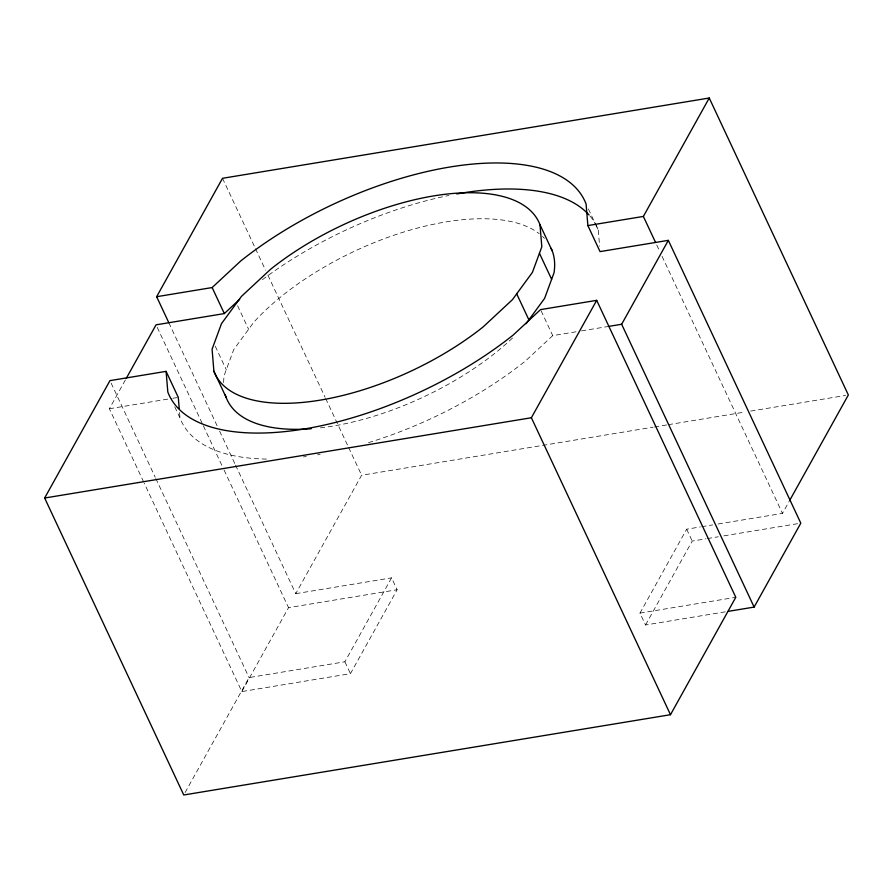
<?xml version="1.0" encoding="UTF-8"?>
<svg xmlns="http://www.w3.org/2000/svg" width="893" height="893" viewBox="0 0 893 893"><rect width="100%" height="100%" fill="white"/><g stroke="black" fill="none" stroke-linecap="round" stroke-linejoin="round"><path stroke-width="0.67" stroke-dasharray="4.46 3.35" d="M143.673 481.986L109.37 408.748L125.612 379.57M185.097 792.56L249.058 677.586L344.877 661.78L391.558 577.86L397.128 589.737L350.436 673.657L241.847 691.573L144.264 483.247M235.54 465.13L295.75 593.666L361.62 475.255L653.107 427.178M241.847 691.573L288.539 607.653L397.128 589.737M725.261 611.839L645.539 624.988L639.98 613.111L686.661 529.192L700.346 526.937M645.539 624.988L692.231 541.069L705.972 538.803M718.139 524.001L782.48 513.386L789.2 501.308M576.007 331.794L552.734 335.634L525.397 361.051A229.389 103.432 -25.1 0 1 366.242 443.319M109.37 408.748L171.445 398.512M172.818 398.289L178.287 397.385M581.488 330.89L608.87 326.369M654.48 426.954L666.859 424.912M668.232 424.688L745.231 411.986M750.734 411.081L845.604 395.432M295.75 593.666L391.558 577.86M701.719 526.714L712.67 524.905M707.345 538.579L718.34 536.76M723.843 535.856L799.436 523.387M639.98 613.111L735.787 597.305M656.735 244.972L659.693 251.279M662.048 256.313L782.48 513.386M588.409 208.995L598.265 230.059L599.605 246.222M686.661 529.192L692.231 541.069M541.125 310.853L552.734 335.634M222.513 178.299L254.94 247.506M255.521 248.756L265.545 270.155M267.9 275.178L325.074 397.24M325.666 398.501L348.069 446.31M348.65 447.572L361.62 475.255M237.583 305.752L248.611 329.294M215.258 346.216L226.286 369.758M344.877 661.78L350.436 673.657M168.833 322.73L217.233 426.061M219.6 431.107L234.948 463.869M157.235 327.363L202.778 424.577M203.37 425.838L223.473 468.769M224.065 470.031L288.539 607.653M174.782 406.873L180.006 418.024A229.389 103.432 -25.1 0 0 267.13 459.08M111.123 383.108L155.203 477.219M155.795 478.481L249.058 677.586M179.549 412.521L180.006 418.024M512.537 338.012A178.834 80.638 -25.1 0 1 319.493 427.959M223.618 382.561A178.834 80.638 -25.1 0 1 224.266 375.239L233.676 349.676L253.668 322.373A178.834 80.638 -25.1 0 1 539.238 233.698M542.464 236.444A178.834 80.638 -25.1 0 1 544.429 238.409M320.152 454.37A229.389 103.432 -25.1 0 1 317.551 454.816M306.266 456.535A229.389 103.432 -25.1 0 1 303.43 456.903M262.397 279.665A229.389 103.432 -25.1 0 1 448.866 195.467M589.96 216.028A229.389 103.432 -25.1 0 1 595.441 223.942M596.077 225.136A229.389 103.432 -25.1 0 1 598.265 230.059"/><path stroke-width="1.34" d="M166.098 371.365L167.817 392.005A229.389 103.432 -25.1 0 0 513.207 335.031L540.544 309.614L596.691 300.349L735.787 597.305L670.487 714.701L183.757 794.982L44.65 498.026L109.962 380.63L166.098 371.365L178.287 397.385L179.203 408.391M168.833 322.73L156.643 296.71L222.513 178.299L709.243 98.018L848.35 394.974L789.87 500.102M126.281 378.353L156.052 324.84L224.333 313.577L239.625 299.356M44.65 498.026L531.38 417.745L596.691 300.349M156.643 296.71L212.143 287.557L240.686 261.013A229.389 103.432 -25.1 0 1 586.087 204.039L587.873 225.583L643.373 216.43L709.243 98.018M608.87 326.369L621.651 324.259L668.332 240.351L800.809 523.164L754.127 607.084L728.018 611.392M526.033 323.757L544.596 298.396L554.006 272.845A178.834 80.638 -25.1 0 0 551.171 248.354M668.332 240.351L600.051 251.603L587.873 225.583M643.373 216.43L655.562 242.449M621.651 324.259L754.127 607.084M226.096 397.307L213.907 371.287L212.076 349.219L221.486 323.657L241.478 296.353L270.713 269.161A178.834 80.638 -25.1 0 1 539.986 224.757L552.175 250.777M539.439 253.288L551.628 279.308M516.701 293.83L528.89 319.85M531.38 417.745L670.487 714.701M212.143 287.557L224.333 313.577M539.986 224.757L541.817 246.825L532.418 272.376L512.415 299.691L483.18 326.883A178.834 80.638 -25.1 0 1 213.907 371.287M311.144 428.752A178.834 80.638 -25.1 0 1 225.248 394.818M456.803 193.948A229.389 103.432 -25.1 0 1 589.034 214.979"/></g></svg>
